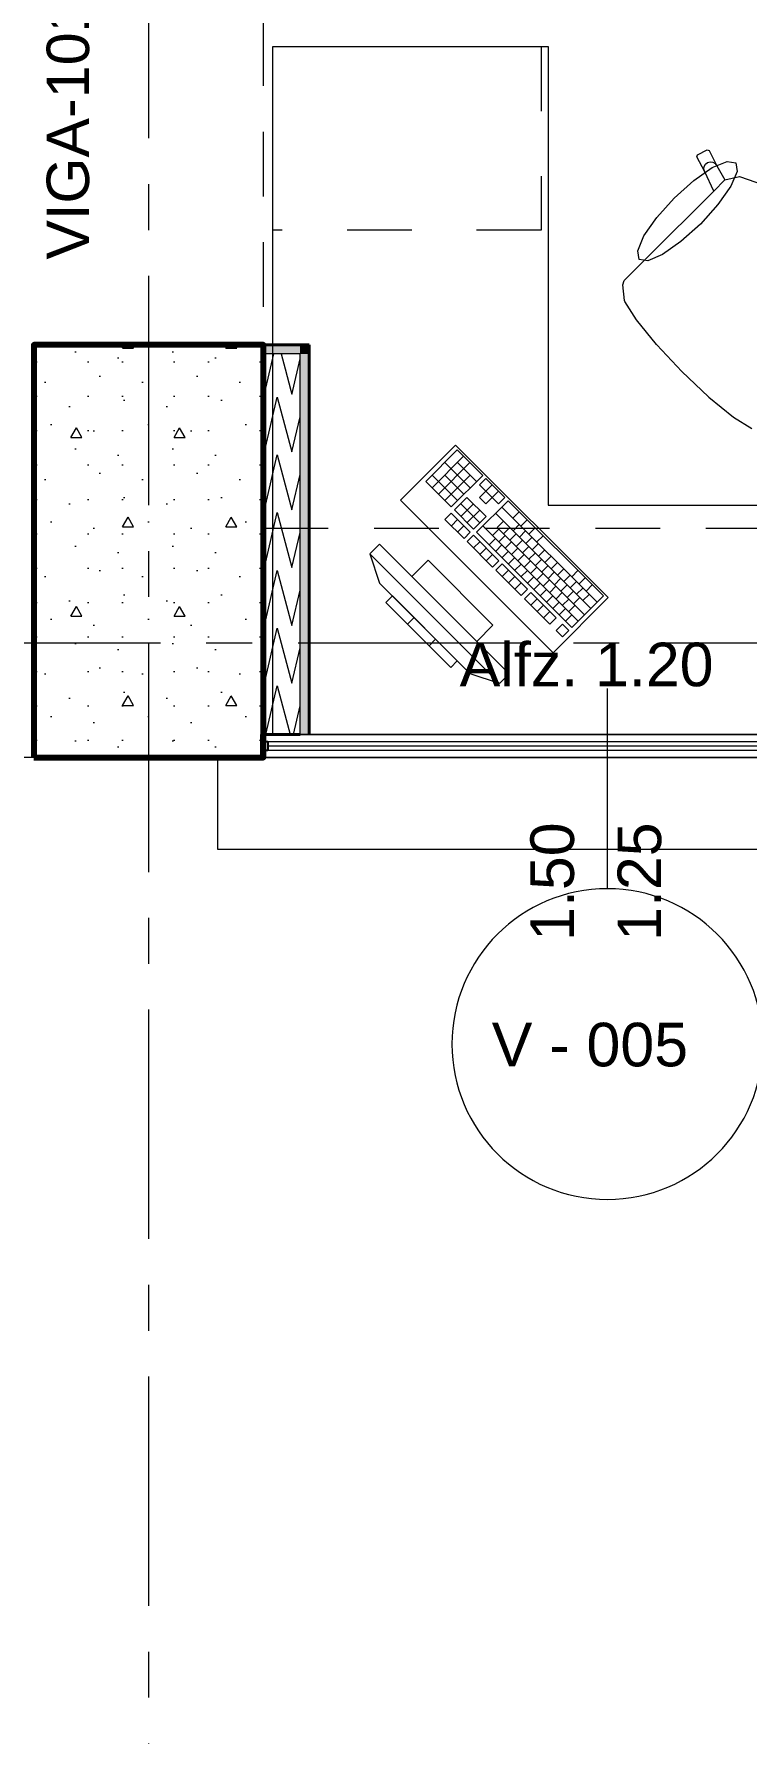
# Model space of a CAD drawing. Header units: inches. Extents: x -38 to 5698, y -33 to 92.
# Drawn here: x 307.57 to 309.124, y 27.573 to 31.277 of the extents above; entities that cross this region are included whole.
import ezdxf

# ---------------------------------------------------------------- set-up
doc = ezdxf.new("R2010")
doc.units = ezdxf.units.IN
doc.header["$MEASUREMENT"] = 0
for name, pattern in [('Hidden Line', [0.195611, 0.141111, -0.0545]), ('Punto & Raya', [0.65, 0.5, -0.075, 0, -0.075]), ('Rayas', [0.282222, 0.141111, -0.141111])]:
    doc.linetypes.add(name, pattern=pattern)
for name, color, linetype in [('02 _ ARQ _ ALB _ Ejes Generales', 7, 'Continuous'), ('02 _ ARQ _ ALB _ Muros Interiores', 7, 'Continuous'), ('02 _ ARQ _ ZON _ Espacio.3D', 7, 'Continuous'), ('08 _ STR _ EXT _ 06 Columnas', 7, 'Continuous'), ('08 _ STR _ EXT _ 09 Vigas', 7, 'Continuous'), ('Estructura - 04 MURO', 253, 'Continuous'), ('Interior - Mobiliario', 7, 'Continuous'), ('Notas - Etiquetas', 251, 'Continuous')]:
    doc.layers.add(name, color=color, linetype=linetype)
doc.styles.add('Estilo_Generado_4', font='swisse.ttf')
doc.dimstyles.new('Estilo_Generado__8', dxfattribs={"dimtxt": 0.18, "dimasz": 0.0912, "dimexe": 0.18, "dimexo": 0.0625, "dimgap": 0, "dimtad": 0, "dimtih": 1, "dimtoh": 1, "dimdec": 4, "dimzin": 0, "dimdsep": 46, "dimcen": 0.09, "dimadec": 0, "dimazin": 0, "dimtfac": 1, "dimtdec": 4, "dimtmove": 0, "dimatfit": 3, "dimldrblk": 'ARROWHEAD_5', "dimfxl": 1, "dimtolj": 1, "dimtzin": 0, "dimarcsym": 0})

# ---------------------------------------------------------------- blocks, each defined once
blk = doc.blocks.new('*X189', base_point=(2412.1771, 0))
at = {"layer": 'Estructura - 04 MURO', "color": 9, "linetype": 'Continuous', "lineweight": 5}
for p, q in [((2442.8111, 30.5), (2442.8271, 30.5688)), ((2442.7944, 30.5473), (2442.8071, 30.5)), ((2442.7511, 30.5), (2442.7523, 30.5052))]:
    blk.add_line(p, q, dxfattribs=at)
blk = doc.blocks.new('*X190', base_point=(2412.1771, 0))
at = {"layer": 'Estructura - 04 MURO', "color": 9, "linetype": 'Continuous', "lineweight": 5}
for p, q in [((2442.7523, 30.5052), (2442.7697, 30.58)), ((2442.7856, 30.58), (2442.7944, 30.5473)), ((2442.7471, 30.5), (2442.7471, 30.5))]:
    blk.add_line(p, q, dxfattribs=at)
blk = doc.blocks.new('*X191', base_point=(2412.1771, 0))
at = {"layer": 'Estructura - 04 MURO', "color": 9, "linetype": 'Continuous', "lineweight": 5}
for p, q in [((2442.7471, 30.5), (2442.7492, 30.492)), ((2442.7492, 30.492), (2442.7511, 30.5)), ((2442.8071, 30.5), (2442.8092, 30.492)), ((2442.8092, 30.492), (2442.8111, 30.5)), ((2442.7492, 30.366), (2442.7771, 30.4859)), ((2442.7771, 30.4859), (2442.8092, 30.366)), ((2442.8092, 30.366), (2442.8271, 30.4428)), ((2442.7471, 30.374), (2442.7492, 30.366)), ((2442.7492, 30.24), (2442.7771, 30.3599)), ((2442.7771, 30.3599), (2442.8092, 30.24)), ((2442.8092, 30.24), (2442.8271, 30.3168)), ((2442.7471, 30.248), (2442.7492, 30.24)), ((2442.7492, 30.114), (2442.7771, 30.2339)), ((2442.7771, 30.2339), (2442.8092, 30.114)), ((2442.8092, 30.114), (2442.8271, 30.1908)), ((2442.7471, 30.122), (2442.7492, 30.114)), ((2442.7492, 29.988), (2442.7771, 30.1079)), ((2442.7771, 30.1079), (2442.8092, 29.988)), ((2442.8092, 29.988), (2442.8271, 30.0648)), ((2442.7471, 29.996), (2442.7492, 29.988)), ((2442.7492, 29.862), (2442.7771, 29.9819)), ((2442.7771, 29.9819), (2442.8092, 29.862)), ((2442.8092, 29.862), (2442.8271, 29.9388)), ((2442.7471, 29.87), (2442.7492, 29.862)), ((2442.7525, 29.75), (2442.7771, 29.8559)), ((2442.7771, 29.8559), (2442.8055, 29.75)), ((2442.8125, 29.75), (2442.8271, 29.8128))]:
    blk.add_line(p, q, dxfattribs=at)
blk = doc.blocks.new('ARROWHEAD_5')
at = {"linetype": 'Continuous', "lineweight": 0}
blk.add_hatch(color=0, dxfattribs=at).paths.add_polyline_path([(-1, 0.2679), (0, 0), (-1, -0.2679)])
at = {"color": 0, "linetype": 'Continuous', "lineweight": 0}
blk.add_line((0, 0), (-1, 0), dxfattribs=at)

msp = doc.modelspace()

# ---------------------------------------------------------------- hatches: boundary and pattern name
at = {"layer": '08 _ STR _ EXT _ 06 Columnas', "linetype": 'Continuous', "lineweight": 9}
h = msp.add_hatch(dxfattribs=at)
h.set_pattern_fill('HORMIGÓN_EN_MASA_0002', style=0, pattern_type=2)
h.set_pattern_definition([(0, (277.50004, 6e-09), (0, 0.3897114), [0.024375, -0.200625]), (0, (277.61254, 0.19486), (0, 0.3897114), [0.024375, -0.200625]), (60, (277.50004, 6e-09), (-0.3375, 0.1948557), [0.024375, -0.200625]), (60, (277.72504, 6e-09), (-0.3375, 0.1948557), [0.024375, -0.200625]), (120, (277.5244, 6e-09), (0.3375, 0.1948557), [0.024375, -0.200625]), (120, (277.7494, 6e-09), (0.3375, 0.1948557), [0.024375, -0.200625]), (0, (277.50004, 0.0375), (0, 0.075), [0, -0.075, 0, -0.1125]), (45, (277.53754, 0.0375), (-0.05303301, 0.05303301), [0, -0.05625, 0, -0.09375])])
h.paths.add_polyline_path([(307.57, 29.7), (308.07, 29.7), (308.07, 30.6), (307.57, 30.6)])
at = {"layer": 'Estructura - 04 MURO', "linetype": 'Continuous', "lineweight": 9}
for points in [[(308.15, 30.6), (308.07, 30.6), (308.07, 30.58), (308.15, 30.58)], [(308.15, 30.58), (308.17, 30.58), (308.17, 30.6)], [(308.15, 30.58), (308.17, 30.6), (308.15, 30.6)], [(308.15, 30.58), (308.15, 29.75), (308.17, 29.75), (308.17, 30.58)]]:
    msp.add_hatch(color=252, dxfattribs=at).paths.add_polyline_path(points)

# ---------------------------------------------------------------- linework, layer by layer
at = {"layer": '02 _ ARQ _ ALB _ Ejes Generales', "color": 252, "linetype": 'Punto & Raya', "lineweight": 13}
for p, q in [((307.82, 3.05), (307.82, 44.9)), ((283.3454, 29.95), (332.07, 29.95))]:
    msp.add_line(p, q, dxfattribs=at)
at = {"layer": '02 _ ARQ _ ALB _ Muros Interiores', "color": 165, "linetype": 'Continuous', "lineweight": 15}
for p, q in [((308.8195, 29.4137), (308.8195, 29.85)), ((308.0695, 29.75), (309.5695, 29.75)), ((308.0795, 29.735), (309.5595, 29.735)), ((308.0795, 29.725), (309.5595, 29.725)), ((309.5595, 29.715), (308.0795, 29.715)), ((308.0695, 29.7), (309.5695, 29.7))]:
    msp.add_line(p, q, dxfattribs=at)
at = {"layer": '02 _ ARQ _ ALB _ Muros Interiores', "color": 7, "linetype": 'Continuous', "lineweight": 80}
for p, q in [((308.0695, 29.735), (308.0695, 29.75)), ((308.0695, 29.735), (308.0695, 29.75)), ((308.0695, 29.715), (308.0695, 29.735)), ((308.0695, 29.715), (308.0695, 29.735)), ((308.0695, 29.715), (308.0695, 29.735)), ((308.0695, 29.7), (308.0695, 29.715)), ((308.0695, 29.7), (308.0695, 29.715))]:
    msp.add_line(p, q, dxfattribs=at)
at = {"layer": '02 _ ARQ _ ALB _ Muros Interiores', "color": 165, "linetype": 'Continuous', "lineweight": 25}
for p, q in [((308.0695, 29.735), (308.0795, 29.735)), ((308.0795, 29.715), (308.0695, 29.715)), ((308.0795, 29.735), (308.0795, 29.715))]:
    msp.add_line(p, q, dxfattribs=at)
at = {"layer": '02 _ ARQ _ ALB _ Muros Interiores', "color": 251, "linetype": 'Continuous', "lineweight": 13, "flags": 128}
msp.add_lwpolyline([(308.4808, 29.075, 1), (309.1583, 29.075, 1)], format="xyb", close=True, dxfattribs=at)
at = {"layer": '02 _ ARQ _ ZON _ Espacio.3D', "color": 254, "linetype": 'Continuous', "lineweight": 0, "flags": 128}
for points in [[(307.57, 29.75), (307.57, 30.6), (308.07, 30.6), (308.07, 29.75), (314.5696, 29.75), (314.57, 30.6), (315.07, 30.6), (315.0696, 29.75), (317.22, 29.75), (317.22, 39.75), (315.8047, 39.75), (315.8036, 39.4), (315.07, 39.4), (315.07, 39), (314.57, 39), (314.57, 39.4), (310.7228, 39.4), (310.7234, 39.7505), (308.4643, 39.75), (308.47, 39.4), (308.07, 39.4), (308.07, 39), (307.57, 39), (307.57, 39.7505)], [(324.17, 27), (324.17, 29.7), (300.57, 29.7), (297.57, 29.7)]]:
    msp.add_lwpolyline(points, dxfattribs=at)
at = {"layer": '08 _ STR _ EXT _ 06 Columnas', "color": 7, "linetype": 'Continuous', "lineweight": 80, "flags": 128}
msp.add_lwpolyline([(307.57, 29.7), (308.07, 29.7), (308.07, 30.6), (307.57, 30.6)], close=True, dxfattribs=at)
at = {"layer": '08 _ STR _ EXT _ 09 Vigas', "color": 251, "linetype": 'Hidden Line', "lineweight": 13}
for p, q in [((308.07, 30.2), (308.07, 39.4)), ((308.07, 30.2), (314.57, 30.2)), ((308.07, 29.7), (307.57, 29.7)), ((308.07, 29.7), (321.57, 29.7))]:
    msp.add_line(p, q, dxfattribs=at)
at = {"layer": 'Estructura - 04 MURO', "color": 143, "linetype": 'Continuous', "lineweight": 5}
for p, q in [((308.15, 30.58), (308.07, 30.58)), ((308.15, 30.5), (308.15, 30.58)), ((308.15, 30.5), (308.15, 30.58)), ((308.15, 29.75), (308.15, 30.5))]:
    msp.add_line(p, q, dxfattribs=at)
at = {"layer": 'Estructura - 04 MURO', "color": 7, "linetype": 'Continuous', "lineweight": 40, "flags": 128}
for points in [[(308.17, 30.6), (308.07, 30.6)], [(308.17, 30.6), (308.17, 30.58)], [(308.17, 29.75), (308.17, 30.58)], [(308.15, 29.75), (308.07, 29.75)]]:
    msp.add_lwpolyline(points, dxfattribs=at)
at = {"layer": 'Interior - Mobiliario', "color": 175, "linetype": 'Rayas', "lineweight": 13}
for p, q in [((308.6755, 31.25), (308.6755, 30.85)), ((308.6755, 30.85), (308.0905, 30.85))]:
    msp.add_line(p, q, dxfattribs=at)
at = {"layer": 'Interior - Mobiliario', "color": 175, "linetype": 'Continuous', "lineweight": 13}
for p, q in [((309.0146, 31.0098), (309.0159, 31.0138)), ((309.0316, 30.9767), (309.0146, 31.0098)), ((309.0159, 31.0138), (309.0373, 31.0247)), ((309.0373, 31.0247), (309.0413, 31.0233)), ((309.0413, 31.0233), (309.0583, 30.9902)), ((309.03, 30.9824), (309.0306, 30.9882)), ((309.0316, 30.9767), (309.03, 30.9824)), ((309.0306, 30.9882), (309.0335, 30.9933)), ((309.0512, 30.9349), (309.0316, 30.9767)), ((309.0335, 30.9933), (309.0381, 30.9969)), ((309.0381, 30.9969), (309.0437, 30.9984)), ((309.0437, 30.9984), (309.0495, 30.9977)), ((309.0495, 30.9977), (309.0546, 30.9948)), ((309.0546, 30.9948), (309.0583, 30.9902)), ((309.0583, 30.9902), (309.0756, 30.9592)), ((309.0754, 30.9592), (309.0512, 30.9349)), ((309.0754, 30.9592), (309.0756, 30.9592)), ((309.0756, 30.9592), (309.1076, 30.9667)), ((309.1076, 30.9667), (309.1595, 30.9483)), ((308.9033, 30.7871), (309.0512, 30.9349)), ((308.8778, 30.7616), (308.9033, 30.7871)), ((308.8558, 30.7396), (308.8778, 30.7616)), ((308.853, 30.7303), (308.8558, 30.7396)), ((308.857, 30.6964), (308.853, 30.7303)), ((308.8579, 30.6943), (308.857, 30.6964)), ((308.8828, 30.6542), (308.8579, 30.6943)), ((308.9263, 30.6006), (308.8828, 30.6542)), ((308.927, 30.5997), (308.9263, 30.6006)), ((308.9819, 30.5414), (308.927, 30.5997)), ((308.9819, 30.5414), (309.0402, 30.4866)), ((309.0402, 30.4866), (309.041, 30.4859)), ((309.041, 30.4859), (309.0947, 30.4423)), ((309.0947, 30.4423), (309.1347, 30.4174)), ((308.4924, 30.3705), (308.4239, 30.3019)), ((308.5063, 30.3566), (308.4377, 30.288)), ((308.5201, 30.3428), (308.4516, 30.2742)), ((308.5204, 30.2876), (308.465, 30.343)), ((308.5478, 30.3151), (308.4924, 30.3705)), ((308.5341, 30.3014), (308.4926, 30.3429)), ((308.493, 30.2602), (308.4376, 30.3156)), ((308.5067, 30.2739), (308.4651, 30.3155)), ((308.5203, 30.3152), (308.4654, 30.2604)), ((308.4793, 30.2465), (308.5478, 30.3151)), ((308.5548, 30.3081), (308.541, 30.2944)), ((308.5963, 30.2666), (308.5548, 30.3081)), ((308.4239, 30.3019), (308.4793, 30.2465)), ((308.541, 30.2944), (308.5549, 30.2806)), ((308.5549, 30.2806), (308.5412, 30.2669)), ((308.5686, 30.2943), (308.5549, 30.2806)), ((308.5687, 30.2667), (308.5549, 30.2806)), ((308.5824, 30.2805), (308.5687, 30.2667)), ((308.4793, 30.2327), (308.4656, 30.219)), ((308.5209, 30.1912), (308.4793, 30.2327)), ((308.5136, 30.267), (308.4862, 30.2396)), ((308.4862, 30.2396), (308.5277, 30.198)), ((308.5414, 30.2118), (308.4999, 30.2533)), ((308.5275, 30.2532), (308.5, 30.2257)), ((308.5552, 30.2255), (308.5136, 30.267)), ((308.5413, 30.2393), (308.5139, 30.2119)), ((308.6032, 30.2597), (308.5346, 30.1911)), ((308.5412, 30.2669), (308.555, 30.253)), ((308.555, 30.253), (308.5687, 30.2667)), ((308.5687, 30.2667), (308.5826, 30.2529)), ((308.7835, 30.0245), (308.5758, 30.2323)), ((308.5826, 30.2529), (308.5963, 30.2666)), ((308.7972, 30.0383), (308.5895, 30.246)), ((308.8109, 30.052), (308.6032, 30.2597)), ((308.6275, 30.2354), (308.6137, 30.2217)), ((308.4656, 30.219), (308.5072, 30.1775)), ((308.4932, 30.2189), (308.4795, 30.2052)), ((308.507, 30.205), (308.4933, 30.1913)), ((308.5277, 30.198), (308.5552, 30.2255)), ((308.7561, 29.9971), (308.5484, 30.2048)), ((308.5828, 30.1978), (308.5691, 30.1841)), ((308.5931, 30.2149), (308.5794, 30.2012)), ((308.7698, 30.0108), (308.5794, 30.2012)), ((308.6069, 30.2011), (308.5932, 30.1874)), ((308.6276, 30.2079), (308.6139, 30.1942)), ((308.6414, 30.194), (308.6277, 30.1803)), ((308.6448, 30.2181), (308.631, 30.2044)), ((308.6621, 30.2008), (308.6484, 30.1871)), ((308.3228, 30.1651), (308.3016, 30.1439)), ((308.6056, 29.8823), (308.3228, 30.1651)), ((308.5072, 30.1775), (308.5209, 30.1912)), ((308.5278, 30.1843), (308.5141, 30.1705)), ((308.5141, 30.1705), (308.5695, 30.1152)), ((308.5832, 30.1289), (308.5278, 30.1843)), ((308.5416, 30.1704), (308.5279, 30.1567)), ((308.5346, 30.1911), (308.7424, 29.9834)), ((308.5761, 30.1771), (308.5623, 30.1634)), ((308.5899, 30.1633), (308.5762, 30.1496)), ((308.5967, 30.1839), (308.583, 30.1702)), ((308.6105, 30.1701), (308.5968, 30.1564)), ((308.6208, 30.1873), (308.6071, 30.1735)), ((308.6346, 30.1734), (308.6209, 30.1597)), ((308.6485, 30.1596), (308.6348, 30.1458)), ((308.6553, 30.1802), (308.6416, 30.1665)), ((308.6691, 30.1663), (308.6554, 30.1526)), ((308.6794, 30.1835), (308.6657, 30.1698)), ((308.3016, 30.1439), (308.5844, 29.8611)), ((308.3016, 30.1439), (308.3228, 30.0803)), ((308.4288, 30.1298), (308.3935, 30.0944)), ((308.5703, 29.9884), (308.4288, 30.1298)), ((308.5555, 30.1566), (308.5418, 30.1428)), ((308.5693, 30.1427), (308.5556, 30.129)), ((308.5695, 30.1152), (308.5832, 30.1289)), ((308.5901, 30.1219), (308.5764, 30.1082)), ((308.6038, 30.1494), (308.59, 30.1357)), ((308.6455, 30.0666), (308.5901, 30.1219)), ((308.6176, 30.1356), (308.6039, 30.1219)), ((308.6244, 30.1562), (308.6107, 30.1425)), ((308.6314, 30.1217), (308.6177, 30.108)), ((308.6382, 30.1424), (308.6245, 30.1287)), ((308.6521, 30.1285), (308.6384, 30.1148)), ((308.6623, 30.1457), (308.6486, 30.132)), ((308.6762, 30.1319), (308.6625, 30.1181)), ((308.683, 30.1525), (308.6693, 30.1388)), ((308.6968, 30.1387), (308.6831, 30.1249)), ((308.7107, 30.1248), (308.697, 30.1111)), ((308.3935, 30.0944), (308.5349, 29.953)), ((308.5764, 30.1082), (308.6318, 30.0528)), ((308.604, 30.1081), (308.5902, 30.0944)), ((308.6178, 30.0942), (308.6041, 30.0805)), ((308.6453, 30.1079), (308.6316, 30.0942)), ((308.6591, 30.094), (308.6454, 30.0803)), ((308.6659, 30.1147), (308.6522, 30.101)), ((308.6798, 30.1008), (308.6661, 30.0871)), ((308.69, 30.118), (308.6763, 30.1043)), ((308.6936, 30.087), (308.6799, 30.0733)), ((308.7039, 30.1042), (308.6902, 30.0905)), ((308.7177, 30.0903), (308.704, 30.0766)), ((308.7245, 30.111), (308.7108, 30.0972)), ((308.7384, 30.0971), (308.7247, 30.0834)), ((308.7522, 30.0833), (308.7385, 30.0695)), ((308.7555, 30.1074), (308.7418, 30.0936)), ((308.7711, 30.0918), (308.7574, 30.0781)), ((308.5208, 29.8823), (308.3228, 30.0803)), ((308.3511, 30.052), (308.3369, 30.0379)), ((308.4925, 29.9106), (308.3511, 30.052)), ((308.6316, 30.0804), (308.6179, 30.0667)), ((308.6318, 30.0528), (308.6455, 30.0666)), ((308.6524, 30.0596), (308.6387, 30.0459)), ((308.6387, 30.0459), (308.6941, 29.9905)), ((308.7078, 30.0042), (308.6524, 30.0596)), ((308.673, 30.0802), (308.6593, 30.0665)), ((308.6868, 30.0664), (308.6731, 30.0526)), ((308.7007, 30.0525), (308.687, 30.0388)), ((308.7075, 30.0731), (308.6938, 30.0594)), ((308.7213, 30.0593), (308.7076, 30.0456)), ((308.7316, 30.0765), (308.7179, 30.0628)), ((308.7454, 30.0626), (308.7317, 30.0489)), ((308.7424, 29.9834), (308.8109, 30.052)), ((308.7593, 30.0488), (308.7456, 30.0351)), ((308.7661, 30.0694), (308.7523, 30.0557)), ((308.7799, 30.0556), (308.7662, 30.0419)), ((308.7867, 30.0762), (308.773, 30.0625)), ((308.3369, 30.0379), (308.4783, 29.8964)), ((308.6663, 30.0458), (308.6526, 30.0321)), ((308.6801, 30.0319), (308.6664, 30.0182)), ((308.694, 30.0181), (308.6802, 30.0044)), ((308.7145, 30.0387), (308.7008, 30.0249)), ((308.7284, 30.0248), (308.7147, 30.0111)), ((308.7352, 30.0454), (308.7215, 30.0317)), ((308.7422, 30.011), (308.7285, 29.9972)), ((308.749, 30.0316), (308.7353, 30.0179)), ((308.3982, 30.0049), (308.3841, 29.9907)), ((308.5349, 29.953), (308.5703, 29.9884)), ((308.6941, 29.9905), (308.7078, 30.0042)), ((308.7217, 29.9904), (308.7079, 29.9767)), ((308.7079, 29.9767), (308.7218, 29.9628)), ((308.7355, 29.9765), (308.7217, 29.9904)), ((308.7218, 29.9628), (308.7355, 29.9765)), ((308.4453, 29.9577), (308.4312, 29.9436)), ((308.4783, 29.8964), (308.4925, 29.9106)), ((308.5844, 29.8611), (308.5208, 29.8823)), ((308.5844, 29.8611), (308.6056, 29.8823))]:
    msp.add_line(p, q, dxfattribs=at)
at = {"layer": 'Interior - Mobiliario', "color": 175, "linetype": 'Continuous', "lineweight": 13, "flags": 128}
for points in [[(308.0905, 29.75), (308.0905, 31.25), (308.6905, 31.25), (308.6905, 30.25), (309.3905, 30.25), (309.3905, 29.75)], [(308.9654, 30.9198), (309.0079, 30.958), (309.0482, 30.986), (309.0803, 30.9996), (309.0992, 30.9967), (309.1021, 30.9778), (309.0885, 30.9458), (309.0605, 30.9054), (309.0223, 30.8629), (308.9798, 30.8248), (308.9395, 30.7968), (308.9074, 30.7831), (308.8885, 30.786), (308.8856, 30.8049), (308.8992, 30.837), (308.9272, 30.8774)], [(308.7011, 29.9283), (308.8213, 30.0485), (308.4889, 30.3808), (308.3687, 30.2606)], [(307.97, 29.5), (309.669, 29.5), (309.669, 29.7), (307.97, 29.7)]]:
    msp.add_lwpolyline(points, close=True, dxfattribs=at)

# ---------------------------------------------------------------- block references
at = {"layer": 'Estructura - 04 MURO', "color": 7, "lineweight": 80}
for name in ['*X190', '*X189', '*X191']:
    msp.add_blockref(name, (277.5, 0), dxfattribs=at)

# ---------------------------------------------------------------- texts
at = {"layer": '02 _ ARQ _ ALB _ Muros Interiores', "color": 251, "lineweight": 25, "char_height": 0.095, "attachment_point": 7, "style": 'Estilo_Generado_4'}
for s, insert in [('\\A1;{\\pql;\\pt0;\\fSwis721 Ex BT|b0|i0|c0|p34;Alfz. 1.20\\fSwis721 Ex BT|b0|i0|c0|p34;\\A1{\\H.66x;\\S^  ;}\\fSwis721 Ex BT|b0|i0|c0|p34;\\fSwis721 Ex BT|b0|i0|c0|p34;}', (308.4977, 29.8275)), ('\\A1;{\\pql;\\pt0;\\fSwis721 Ex BT|b0|i0|c0|p34;V - 005\\fSwis721 Ex BT|b0|i0|c0|p34;\\fSwis721 Ex BT|b0|i0|c0|p34;\\fSwis721 Ex BT|b0|i0|c0|p34;}', (308.5676, 29.025))]:
    msp.add_mtext(s, dxfattribs=dict(at, insert=insert))
at = {"layer": '02 _ ARQ _ ALB _ Muros Interiores', "color": 251, "lineweight": 25, "char_height": 0.095, "attachment_point": 7, "rotation": 90, "style": 'Estilo_Generado_4'}
for s, insert in [('\\A1;{\\pql;\\pt0;\\fSwis721 Ex BT|b0|i0|c0|p34;1.50\\fSwis721 Ex BT|b0|i0|c0|p34;\\A1{\\H.66x;\\S^  ;}\\fSwis721 Ex BT|b0|i0|c0|p34;\\fSwis721 Ex BT|b0|i0|c0|p34;}', (308.7745, 29.3)), ('\\A1;{\\pql;\\pt0;\\fSwis721 Ex BT|b0|i0|c0|p34;1.25\\fSwis721 Ex BT|b0|i0|c0|p34;\\A1{\\H.66x;\\S^  ;}\\fSwis721 Ex BT|b0|i0|c0|p34;\\fSwis721 Ex BT|b0|i0|c0|p34;}', (308.9645, 29.3))]:
    msp.add_mtext(s, dxfattribs=dict(at, insert=insert))
at = {"layer": 'Notas - Etiquetas', "color": 8, "linetype": 'Continuous', "lineweight": 13, "insert": (307.5976, 30.7855), "char_height": 0.0925, "attachment_point": 1, "rotation": 90, "style": 'Estilo_Generado_4'}
msp.add_mtext('\\A1;{\\pql;\\fSwis721 Ex BT|b0|i0|c0|p34;VIGA-101\\fSwis721 Ex BT|b0|i0|c0|p34; \\fSwis721 Ex BT|b0|i0|c0|p34;0.60\\fSwis721 Ex BT|b0|i0|c0|p34;x\\fSwis721 Ex BT|b0|i0|c0|p34;0.50\\fSwis721 Ex BT|b0|i0|c0|p34;m}', dxfattribs=at)

# ---------------------------------------------------------------- leaders
at = {"layer": 'Notas - Etiquetas', "color": 8, "linetype": 'Continuous', "lineweight": 13, "annotation_type": 0, "has_hookline": 1, "hookline_direction": 1, "text_width": 1.9482}
msp.add_leader([(312.0695, 29.715), (312.0695, 29.4649), (310.0299, 29.4649)], dimstyle='Estilo_Generado__8', dxfattribs=at)

doc.saveas('drawing.dxf')
